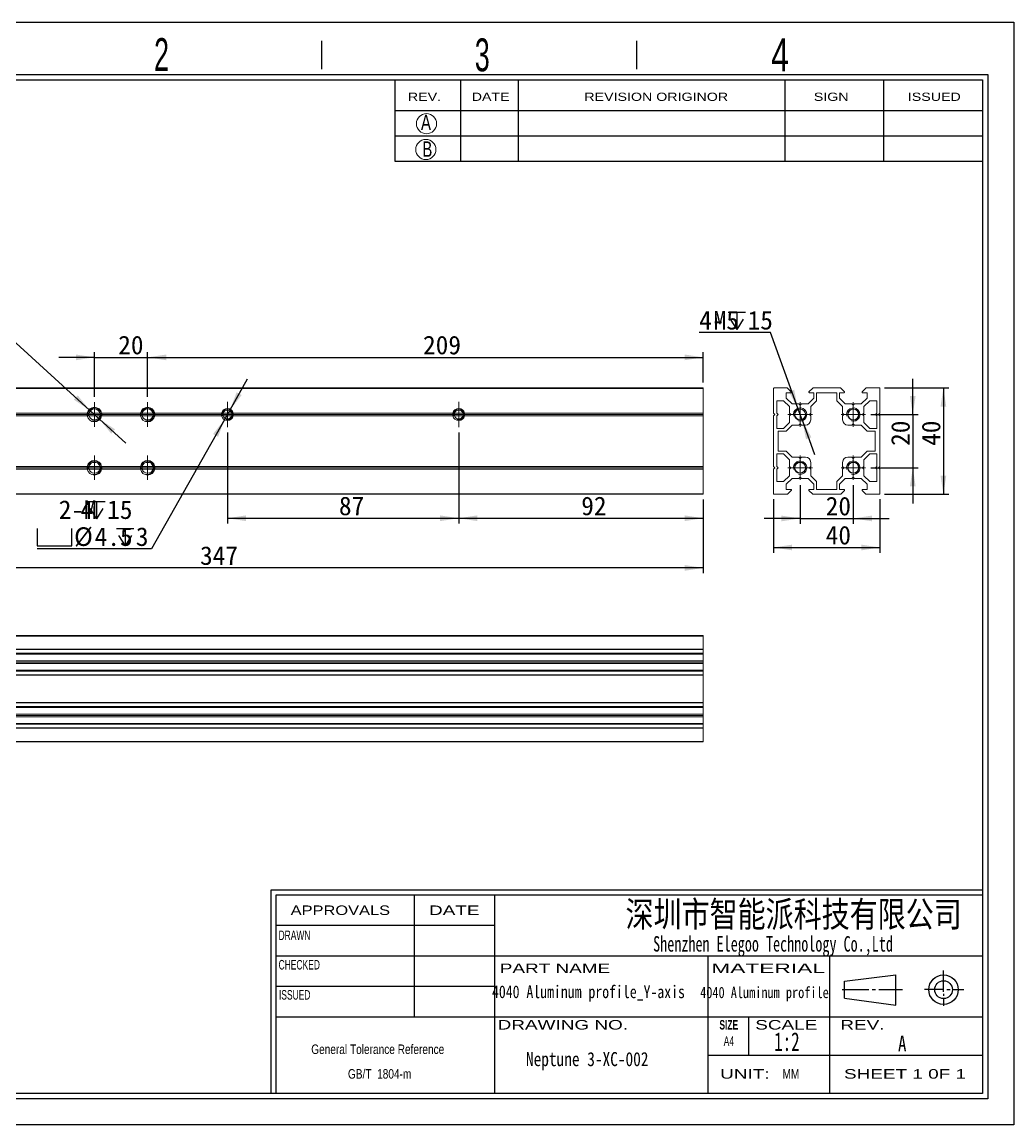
# Model space of a CAD drawing. Header units: millimetres. Extents: x 4 to 590, y 3 to 417.
# Drawn here: x 217.1 to 590.2, y 2.6 to 417.3 of the extents above; entities that cross this region are included whole.
import ezdxf

# ---------------------------------------------------------------- set-up
doc = ezdxf.new("R2010")
doc.units = ezdxf.units.MM
doc.header["$LTSCALE"] = 2
doc.linetypes.add('CENTER', pattern=[10.16, 6.35, -1.27, 1.27, -1.27])
doc.layers.add('DIM', color=5, linetype='Continuous')
doc.layers.add('SLD-0', color=179, linetype='Continuous')
doc.layers.add('中心线', color=1, linetype='CENTER', lineweight=15)
doc.styles.add('SLDTEXTSTYLE0', font='SIMSUN.TTC', dxfattribs={"width": 0.67})
doc.styles.add('SLDTEXTSTYLE1', font='SIMSUN.TTC', dxfattribs={"width": 0.8})
doc.styles.add('SLDTEXTSTYLE10', font='ARIAL.TTF', dxfattribs={"width": 1.2324})
doc.styles.add('SLDTEXTSTYLE11', font='ARIAL.TTF', dxfattribs={"width": 1.7064})
doc.styles.add('SLDTEXTSTYLE12', font='SIMSUN.TTC', dxfattribs={"width": 0.8, "bigfont": 'bigfont'})
doc.styles.add('SLDTEXTSTYLE13', font='SIMKAI.TTF', dxfattribs={"width": 0.67})
doc.styles.add('SLDTEXTSTYLE14', font='SIMSUN.TTC')
doc.styles.add('SLDTEXTSTYLE2', font='SIMSUN.TTC', dxfattribs={"width": 0.8})
doc.styles.add('SLDTEXTSTYLE4', font='ARIAL.TTF', dxfattribs={"width": 0.63516})
doc.styles.add('SLDTEXTSTYLE5', font='GOTHIC.TTF', dxfattribs={"width": 0.7304})
doc.styles.add('SLDTEXTSTYLE6', font='GOTHIC.TTF', dxfattribs={"width": 0.61171})
doc.styles.add('SLDTEXTSTYLE7', font='ARIALBD.TTF', dxfattribs={"width": 0.63516})
doc.styles.add('SLDTEXTSTYLE8', font='ARIAL.TTF', dxfattribs={"width": 1.422})
doc.styles.add('SLDTEXTSTYLE9', font='ARIAL.TTF', dxfattribs={"width": 0.7584})
doc.dimstyles.new('SLDDIMSTYLE0', dxfattribs={"dimtxt": 7, "dimasz": 7, "dimexe": 0, "dimexo": 0.0625, "dimgap": 1.75, "dimtad": 2, "dimrnd": 1e-09, "dimzin": 12, "dimdsep": 46, "dimtxsty": 'SLDTEXTSTYLE0', "dimsah": 1, "dimcen": 0.09, "dimadec": 0, "dimazin": 3, "dimtfac": 1, "dimtmove": 0, "dimatfit": 0, "dimfxl": 0, "dimfrac": 2, "dimtolj": 1, "dimtzin": 12, "dimarcsym": 0})
doc.dimstyles.new('SLDDIMSTYLE1', dxfattribs={"dimtxt": 7, "dimasz": 7, "dimexe": 0, "dimexo": 0.0625, "dimgap": 1.75, "dimtad": 2, "dimrnd": 1e-09, "dimzin": 12, "dimdsep": 46, "dimtxsty": 'SLDTEXTSTYLE0', "dimsah": 1, "dimcen": 0.09, "dimadec": 0, "dimazin": 3, "dimtfac": 1, "dimtofl": 0, "dimtmove": 0, "dimatfit": 3, "dimfxl": 0, "dimfrac": 2, "dimtolj": 1, "dimtzin": 12, "dimarcsym": 0})
doc.dimstyles.new('SLDDIMSTYLE2', dxfattribs={"dimtxt": 7, "dimasz": 7, "dimexe": 0, "dimexo": 0.0625, "dimgap": 1.75, "dimtad": 0, "dimtih": 1, "dimtoh": 1, "dimrnd": 1e-09, "dimzin": 12, "dimdsep": 46, "dimtxsty": 'SLDTEXTSTYLE0', "dimsah": 1, "dimcen": 0, "dimadec": 0, "dimazin": 3, "dimtfac": 1, "dimtmove": 0, "dimatfit": 3, "dimfxl": 0, "dimfrac": 2, "dimtolj": 1, "dimtzin": 12, "dimarcsym": 0})
doc.dimstyles.new('SLDDIMSTYLE3', dxfattribs={"dimtxt": 7, "dimasz": 7, "dimexe": 0, "dimexo": 0.0625, "dimgap": 1.75, "dimtad": 0, "dimtih": 1, "dimtoh": 1, "dimrnd": 1e-09, "dimzin": 12, "dimdsep": 46, "dimtxsty": 'SLDTEXTSTYLE0', "dimsah": 1, "dimcen": 0, "dimadec": 0, "dimazin": 3, "dimtfac": 1, "dimtmove": 0, "dimatfit": 3, "dimfxl": 0, "dimfrac": 2, "dimtolj": 1, "dimtzin": 12, "dimarcsym": 0})

# ---------------------------------------------------------------- blocks, each defined once
blk = doc.blocks.new('SW_NOTE_2')
at = {"layer": 'SLD-0', "color": 0, "char_height": 3.5853, "attachment_point": 2, "style": 'SLDTEXTSTYLE9'}
for s, insert in [('General Tolerance Reference ', (26.04, 4.62)), (' GB/T  1804-m', (26.22, -4.64))]:
    blk.add_mtext(s, dxfattribs=dict(at, insert=insert))
blk = doc.blocks.new('_D')
at = {"layer": 'DIM'}
for p, q in [((244.36, 291.25), (230.9, 291.25)), ((244.36, 276.35), (244.36, 293.25)), ((244.36, 291.25), (264.36, 291.25)), ((264.36, 276.35), (264.36, 293.25)), ((264.36, 291.25), (277.82, 291.25))]:
    blk.add_line(p, q, dxfattribs=at)
for points in [[(244.36, 291.25), (237.36, 292.32), (237.36, 290.17)], [(264.36, 291.25), (271.36, 290.17), (271.36, 292.32)]]:
    blk.add_solid(points, dxfattribs=at)
at = {"layer": 'DIM', "insert": (253.29, 299.39), "char_height": 7, "attachment_point": 1, "style": 'SLDTEXTSTYLE14'}
blk.add_mtext('20', dxfattribs=at)
blk = doc.blocks.new('_D_1')
at = {"layer": 'DIM', "color": 5}
for p, q in [((264.36, 276.35), (264.36, 293.25)), ((264.36, 291.25), (473.36, 291.25)), ((473.36, 281.75), (473.36, 293.25))]:
    blk.add_line(p, q, dxfattribs=at)
for points in [[(264.36, 291.25), (271.36, 290.17), (271.36, 292.32)], [(473.36, 291.25), (466.36, 292.32), (466.36, 290.17)]]:
    blk.add_solid(points, dxfattribs=at)
at = {"layer": 'DIM', "color": 5, "insert": (367.95, 299.39), "char_height": 7, "attachment_point": 1, "style": 'SLDTEXTSTYLE14'}
blk.add_mtext('209', dxfattribs=at)
blk = doc.blocks.new('_D_2')
at = {"layer": 'DIM', "color": 5}
for p, q in [((126.36, 237.75), (126.36, 210.07)), ((473.36, 237.75), (473.36, 210.07)), ((473.36, 212.07), (126.36, 212.07))]:
    blk.add_line(p, q, dxfattribs=at)
for points in [[(126.36, 212.07), (133.36, 210.99), (133.36, 213.14)], [(473.36, 212.07), (466.36, 213.14), (466.36, 210.99)]]:
    blk.add_solid(points, dxfattribs=at)
at = {"layer": 'DIM', "color": 5, "insert": (284.07, 220.21), "char_height": 7, "attachment_point": 1, "style": 'SLDTEXTSTYLE14'}
blk.add_mtext('347', dxfattribs=at)
blk = doc.blocks.new('SW_SYMBOL_HOLE_DEPTH')
at = {"layer": 'DIM', "color": 0}
for p, q in [((0, 1750), (1600, 1750)), ((200, 1110), (800, 150)), ((800, 1750), (800, 150)), ((1400, 1110), (800, 150))]:
    blk.add_line(p, q, dxfattribs=at)
blk = doc.blocks.new('SW_SYMBOL_HOLE_SPOT')
at = {"layer": 'DIM', "color": 0}
for p, q in [((0, 1750), (0, 150)), ((3200, 150), (3200, 1750)), ((0, 150), (3200, 150))]:
    blk.add_line(p, q, dxfattribs=at)
blk = doc.blocks.new('_D_3')
at = {"layer": 'DIM', "color": 5}
for p, q in [((210.6, 300.44), (167.61, 300.44)), ((242.51, 271.43), (210.6, 300.44)), ((246.21, 268.07), (242.51, 271.43)), ((246.21, 268.07), (256.17, 259.01))]:
    blk.add_line(p, q, dxfattribs=at)
for points in [[(242.51, 271.43), (238.05, 276.94), (236.6, 275.34)], [(246.21, 268.07), (250.66, 262.56), (252.11, 264.15)]]:
    blk.add_solid(points, dxfattribs=at)
at = {"layer": 'DIM', "color": 5, "xscale": 0.004072727272727273, "yscale": 0.004072727272727273, "zscale": 0.004072727272727273}
for name, p in [('SW_SYMBOL_HOLE_DEPTH', (187.94, 311.16)), ('SW_SYMBOL_HOLE_SPOT', (167.61, 301.01)), ('SW_SYMBOL_HOLE_DEPTH', (197.37, 301.01))]:
    blk.add_blockref(name, p, dxfattribs=at)
at = {"layer": 'DIM', "color": 5, "char_height": 7, "attachment_point": 1, "style": 'SLDTEXTSTYLE14'}
for s, insert in [('4- ', (174.33, 318.73)), ('M5', (182.49, 318.73)), ('15', (195.27, 318.73)), ('%%c', (181.46, 308.59)), ('5.5', (189.2, 308.59)), ('3', (204.7, 308.59))]:
    blk.add_mtext(s, dxfattribs=dict(at, insert=insert))
blk = doc.blocks.new('_D_4')
at = {"layer": 'DIM', "color": 5}
for p, q in [((381.36, 263), (381.36, 228.75)), ((473.36, 237.75), (473.36, 228.75)), ((381.36, 230.75), (473.36, 230.75))]:
    blk.add_line(p, q, dxfattribs=at)
for points in [[(381.36, 230.75), (388.36, 229.67), (388.36, 231.82)], [(473.36, 230.75), (466.36, 231.82), (466.36, 229.67)]]:
    blk.add_solid(points, dxfattribs=at)
at = {"layer": 'DIM', "color": 5, "insert": (427.46, 238.89), "char_height": 7, "attachment_point": 1, "style": 'SLDTEXTSTYLE14'}
blk.add_mtext('92', dxfattribs=at)
blk = doc.blocks.new('_D_5')
at = {"layer": 'DIM', "color": 5}
for p, q in [((294.36, 263), (294.36, 228.75)), ((381.36, 263), (381.36, 228.75)), ((294.36, 230.75), (381.36, 230.75))]:
    blk.add_line(p, q, dxfattribs=at)
for points in [[(294.36, 230.75), (301.36, 229.67), (301.36, 231.82)], [(381.36, 230.75), (374.36, 231.82), (374.36, 229.67)]]:
    blk.add_solid(points, dxfattribs=at)
at = {"layer": 'DIM', "color": 5, "insert": (336.32, 238.89), "char_height": 7, "attachment_point": 1, "style": 'SLDTEXTSTYLE14'}
blk.add_mtext('87', dxfattribs=at)
blk = doc.blocks.new('_D_6')
at = {"layer": 'DIM'}
for p, q in [((295.34, 271.49), (301.96, 283.21)), ((295.34, 271.49), (293.37, 268.01)), ((293.37, 268.01), (265.83, 219.19)), ((265.83, 219.19), (222.84, 219.19))]:
    blk.add_line(p, q, dxfattribs=at)
for points in [[(295.34, 271.49), (299.72, 277.06), (297.84, 278.12)], [(293.37, 268.01), (289, 262.44), (290.87, 261.38)]]:
    blk.add_solid(points, dxfattribs=at)
at = {"layer": 'DIM', "xscale": 0.004072727272727273, "yscale": 0.004072727272727273, "zscale": 0.004072727272727273}
for name, p in [('SW_SYMBOL_HOLE_DEPTH', (241.81, 229.91)), ('SW_SYMBOL_HOLE_SPOT', (222.84, 219.76)), ('SW_SYMBOL_HOLE_DEPTH', (252.6, 219.76))]:
    blk.add_blockref(name, p, dxfattribs=at)
at = {"layer": 'DIM', "char_height": 7, "attachment_point": 1, "style": 'SLDTEXTSTYLE14'}
for s, insert in [('2-M', (230.92, 237.48)), ('4', (239.08, 237.48)), ('15', (249.14, 237.48)), ('%%c', (236.69, 227.34)), ('4.5', (244.43, 227.34)), ('3', (259.93, 227.34))]:
    blk.add_mtext(s, dxfattribs=dict(at, insert=insert))
blk = doc.blocks.new('SW_CENTERMARKSYMBOL_0')
at = {"layer": '中心线', "color": 0}
for p, q in [((0, 2.5), (0, 4.6)), ((-2.5, 0), (-4.6, 0)), ((0, 0), (-2.5, 0)), ((0, 0), (0, 2.5)), ((0, 0), (0, -2.5)), ((0, 0), (2.5, 0)), ((2.5, 0), (4.6, 0)), ((0, -2.5), (0, -4.6))]:
    blk.add_line(p, q, dxfattribs=at)
blk = doc.blocks.new('SW_CENTERMARKSYMBOL_1')
at = {"layer": '中心线', "color": 0}
for p, q in [((0, 2.5), (0, 4.6)), ((-2.5, 0), (-4.6, 0)), ((0, 0), (-2.5, 0)), ((0, 0), (0, 2.5)), ((0, 0), (0, -2.5)), ((0, 0), (2.5, 0)), ((2.5, 0), (4.6, 0)), ((0, -2.5), (0, -4.6))]:
    blk.add_line(p, q, dxfattribs=at)
blk = doc.blocks.new('SW_CENTERMARKSYMBOL_2')
at = {"layer": '中心线', "color": 0}
for p, q in [((0, 2.5), (0, 4.6)), ((-2.5, 0), (-4.6, 0)), ((0, 0), (-2.5, 0)), ((0, 0), (0, 2.5)), ((0, 0), (0, -2.5)), ((0, 0), (2.5, 0)), ((2.5, 0), (4.6, 0)), ((0, -2.5), (0, -4.6))]:
    blk.add_line(p, q, dxfattribs=at)
blk = doc.blocks.new('SW_CENTERMARKSYMBOL_3')
at = {"layer": '中心线', "color": 0}
for p, q in [((0, 2.5), (0, 4.6)), ((-2.5, 0), (-4.6, 0)), ((0, 0), (-2.5, 0)), ((0, 0), (0, 2.5)), ((0, 0), (0, -2.5)), ((0, 0), (2.5, 0)), ((2.5, 0), (4.6, 0)), ((0, -2.5), (0, -4.6))]:
    blk.add_line(p, q, dxfattribs=at)
blk = doc.blocks.new('SW_CENTERMARKSYMBOL_4')
at = {"layer": '中心线', "color": 0}
for p, q in [((0, 2.5), (0, 4.75)), ((-2.5, 0), (-4.75, 0)), ((0, 0), (-2.5, 0)), ((0, 0), (0, 2.5)), ((0, 0), (0, -2.5)), ((0, 0), (2.5, 0)), ((2.5, 0), (4.75, 0)), ((0, -2.5), (0, -4.75))]:
    blk.add_line(p, q, dxfattribs=at)
blk = doc.blocks.new('SW_CENTERMARKSYMBOL_5')
at = {"layer": '中心线', "color": 0}
for p, q in [((0, 2.5), (0, 4.75)), ((-2.5, 0), (-4.75, 0)), ((0, 0), (-2.5, 0)), ((0, 0), (0, 2.5)), ((0, 0), (0, -2.5)), ((0, 0), (2.5, 0)), ((2.5, 0), (4.75, 0)), ((0, -2.5), (0, -4.75))]:
    blk.add_line(p, q, dxfattribs=at)
blk = doc.blocks.new('_D_7')
at = {"layer": 'DIM'}
for p, q in [((499.78, 237.95), (499.78, 217.75)), ((539.78, 237.95), (539.78, 217.75)), ((499.78, 219.75), (539.78, 219.75))]:
    blk.add_line(p, q, dxfattribs=at)
for points in [[(499.78, 219.75), (506.78, 218.67), (506.78, 220.82)], [(539.78, 219.75), (532.78, 220.82), (532.78, 218.67)]]:
    blk.add_solid(points, dxfattribs=at)
at = {"layer": 'DIM', "insert": (519.41, 227.89), "char_height": 7, "attachment_point": 1, "style": 'SLDTEXTSTYLE14'}
blk.add_mtext('40', dxfattribs=at)
blk = doc.blocks.new('_D_8')
at = {"layer": 'DIM'}
for p, q in [((541.58, 279.75), (565.67, 279.75)), ((563.67, 279.75), (563.67, 239.75)), ((541.58, 239.75), (565.67, 239.75))]:
    blk.add_line(p, q, dxfattribs=at)
for points in [[(563.67, 279.75), (562.6, 272.75), (564.75, 272.75)], [(563.67, 239.75), (564.75, 246.75), (562.6, 246.75)]]:
    blk.add_solid(points, dxfattribs=at)
at = {"layer": 'DIM', "insert": (555.53, 257.96), "char_height": 7, "attachment_point": 1, "rotation": 90, "style": 'SLDTEXTSTYLE14'}
blk.add_mtext('40', dxfattribs=at)
blk = doc.blocks.new('_D_9')
at = {"layer": 'DIM'}
for p, q in [((509.78, 243.15), (509.78, 228.67)), ((529.78, 243.15), (529.78, 228.67)), ((509.78, 230.67), (496.32, 230.67)), ((509.78, 230.67), (529.78, 230.67)), ((529.78, 230.67), (543.24, 230.67))]:
    blk.add_line(p, q, dxfattribs=at)
for points in [[(509.78, 230.67), (502.78, 231.75), (502.78, 229.6)], [(529.78, 230.67), (536.78, 229.6), (536.78, 231.75)]]:
    blk.add_solid(points, dxfattribs=at)
at = {"layer": 'DIM', "insert": (519.41, 238.82), "char_height": 7, "attachment_point": 1, "style": 'SLDTEXTSTYLE14'}
blk.add_mtext('20', dxfattribs=at)
blk = doc.blocks.new('_D_10')
at = {"layer": 'DIM', "color": 5}
for p, q in [((552.16, 269.75), (552.16, 283.21)), ((536.38, 269.75), (554.16, 269.75)), ((552.16, 269.75), (552.16, 249.75)), ((536.38, 249.75), (554.16, 249.75)), ((552.16, 249.75), (552.16, 236.29))]:
    blk.add_line(p, q, dxfattribs=at)
for points in [[(552.16, 269.75), (553.23, 276.75), (551.08, 276.75)], [(552.16, 249.75), (551.08, 242.75), (553.23, 242.75)]]:
    blk.add_solid(points, dxfattribs=at)
at = {"layer": 'DIM', "color": 5, "insert": (544.01, 257.96), "char_height": 7, "attachment_point": 1, "rotation": 90, "style": 'SLDTEXTSTYLE14'}
blk.add_mtext('20', dxfattribs=at)
blk = doc.blocks.new('_D_11')
at = {"layer": 'DIM', "color": 5}
for p, q in [((498.65, 300.58), (471.8, 300.58)), ((508.93, 272.1), (498.65, 300.58)), ((510.63, 267.4), (508.93, 272.1)), ((510.63, 267.4), (515.2, 254.74))]:
    blk.add_line(p, q, dxfattribs=at)
for points in [[(508.93, 272.1), (507.57, 279.05), (505.54, 278.32)], [(510.63, 267.4), (512, 260.45), (514.02, 261.18)]]:
    blk.add_solid(points, dxfattribs=at)
at = {"layer": 'DIM', "color": 5, "xscale": 0.004072727272727273, "yscale": 0.004072727272727273, "zscale": 0.004072727272727273}
blk.add_blockref('SW_SYMBOL_HOLE_DEPTH', (482.69, 301.15), dxfattribs=at)
at = {"layer": 'DIM', "color": 5, "char_height": 7, "attachment_point": 1, "style": 'SLDTEXTSTYLE14'}
for s, insert in [('4-', (471.8, 308.72)), ('M5', (477.25, 308.72)), ('15', (490.03, 308.72))]:
    blk.add_mtext(s, dxfattribs=dict(at, insert=insert))
blk = doc.blocks.new('SW_CENTERMARKSYMBOL_6')
at = {"layer": '中心线', "color": 0}
for p, q in [((0, 2.5), (0, 4.6)), ((-2.5, 0), (-4.6, 0)), ((0, 0), (-2.5, 0)), ((0, 0), (0, 2.5)), ((0, 0), (0, -2.5)), ((0, 0), (2.5, 0)), ((2.5, 0), (4.6, 0)), ((0, -2.5), (0, -4.6))]:
    blk.add_line(p, q, dxfattribs=at)
blk = doc.blocks.new('SW_CENTERMARKSYMBOL_7')
at = {"layer": '中心线', "color": 0}
for p, q in [((0, 2.5), (0, 4.6)), ((-2.5, 0), (-4.6, 0)), ((0, 0), (-2.5, 0)), ((0, 0), (0, 2.5)), ((0, 0), (0, -2.5)), ((0, 0), (2.5, 0)), ((2.5, 0), (4.6, 0)), ((0, -2.5), (0, -4.6))]:
    blk.add_line(p, q, dxfattribs=at)
blk = doc.blocks.new('SW_CENTERMARKSYMBOL_8')
at = {"layer": '中心线', "color": 0}
for p, q in [((0, 2.5), (0, 4.6)), ((-2.5, 0), (-4.6, 0)), ((0, 0), (-2.5, 0)), ((0, 0), (0, 2.5)), ((0, 0), (0, -2.5)), ((0, 0), (2.5, 0)), ((2.5, 0), (4.6, 0)), ((0, -2.5), (0, -4.6))]:
    blk.add_line(p, q, dxfattribs=at)
blk = doc.blocks.new('SW_CENTERMARKSYMBOL_9')
at = {"layer": '中心线', "color": 0}
for p, q in [((0, 2.5), (0, 4.6)), ((-2.5, 0), (-4.6, 0)), ((0, 0), (-2.5, 0)), ((0, 0), (0, 2.5)), ((0, 0), (0, -2.5)), ((0, 0), (2.5, 0)), ((2.5, 0), (4.6, 0)), ((0, -2.5), (0, -4.6))]:
    blk.add_line(p, q, dxfattribs=at)

msp = doc.modelspace()

# ---------------------------------------------------------------- linework, layer by layer
at = {"color": 7, "linetype": 'Continuous', "lineweight": 15}
for p, q in [((473.357, 279.748), (126.357, 279.748)), ((473.357, 279.548), (126.357, 279.548)), ((473.357, 279.748), (473.357, 279.548)), ((473.357, 279.548), (473.357, 270.248)), ((499.782, 270.248), (499.782, 279.548)), ((499.982, 279.748), (504.899, 279.748)), ((506.299, 277.948), (504.572, 277.948)), ((504.572, 277.948), (504.572, 275.948)), ((505.04, 279.689), (506.44, 278.289)), ((513.123, 278.289), (514.523, 279.689)), ((514.992, 277.948), (513.265, 277.948)), ((514.665, 279.748), (524.899, 279.748)), ((514.992, 275.948), (514.992, 277.948)), ((515.982, 277.948), (523.582, 277.948)), ((515.982, 274.958), (515.982, 277.948)), ((523.582, 277.948), (523.582, 274.958)), ((526.299, 277.948), (524.572, 277.948)), ((524.572, 277.948), (524.572, 275.948)), ((525.04, 279.689), (526.44, 278.289)), ((533.123, 278.289), (534.523, 279.689)), ((534.992, 277.948), (533.265, 277.948)), ((534.665, 279.748), (539.582, 279.748)), ((534.992, 275.948), (534.992, 277.948)), ((539.782, 279.548), (539.782, 270.248)), ((503.582, 274.958), (500.982, 274.958)), ((500.982, 270.248), (500.982, 274.958)), ((505.782, 272.758), (503.582, 274.958)), ((504.572, 275.948), (506.772, 273.748)), ((506.772, 273.748), (509.282, 273.748)), ((509.282, 273.748), (509.782, 273.248)), ((509.782, 273.248), (510.282, 273.748)), ((510.282, 273.748), (512.792, 273.748)), ((512.792, 273.748), (514.992, 275.948)), ((513.782, 272.758), (515.982, 274.958)), ((523.582, 274.958), (525.782, 272.758)), ((524.572, 275.948), (526.772, 273.748)), ((526.772, 273.748), (529.282, 273.748)), ((529.282, 273.748), (529.782, 273.248)), ((529.782, 273.248), (530.282, 273.748)), ((530.282, 273.748), (532.792, 273.748)), ((532.792, 273.748), (534.992, 275.948)), ((535.982, 274.958), (533.782, 272.758)), ((538.582, 274.958), (535.982, 274.958)), ((538.582, 274.958), (538.582, 270.248)), ((126.357, 270.248), (241.653, 270.248)), ((126.357, 269.748), (241.607, 269.748)), ((242.257, 269.748), (241.607, 269.748)), ((242.318, 270.248), (241.653, 270.248)), ((246.457, 269.748), (242.257, 269.748)), ((246.397, 270.248), (242.318, 270.248)), ((247.062, 270.248), (246.397, 270.248)), ((247.107, 269.748), (246.457, 269.748)), ((247.062, 270.248), (261.653, 270.248)), ((247.107, 269.748), (261.607, 269.748)), ((262.257, 269.748), (261.607, 269.748)), ((262.318, 270.248), (261.653, 270.248)), ((266.457, 269.748), (262.257, 269.748)), ((266.397, 270.248), (262.318, 270.248)), ((267.062, 270.248), (266.397, 270.248)), ((267.107, 269.748), (266.457, 269.748)), ((267.062, 270.248), (292.164, 270.248)), ((267.107, 269.748), (292.107, 269.748)), ((292.707, 269.748), (292.107, 269.748)), ((292.785, 270.248), (292.164, 270.248)), ((296.007, 269.748), (292.719, 269.748)), ((295.924, 270.248), (292.799, 270.248)), ((296.551, 270.248), (295.93, 270.248)), ((296.607, 269.748), (296.007, 269.748)), ((296.551, 270.248), (379.164, 270.248)), ((296.607, 269.748), (379.107, 269.748)), ((379.707, 269.748), (379.107, 269.748)), ((379.785, 270.248), (379.164, 270.248)), ((383.007, 269.748), (379.719, 269.748)), ((382.924, 270.248), (379.799, 270.248)), ((383.551, 270.248), (382.93, 270.248)), ((383.607, 269.748), (383.007, 269.748)), ((383.551, 270.248), (473.357, 270.248)), ((383.607, 269.748), (473.357, 269.748)), ((473.357, 270.248), (473.357, 269.748)), ((473.357, 269.748), (473.357, 269.248)), ((499.782, 270.248), (500.282, 269.748)), ((500.282, 269.748), (499.782, 269.248)), ((501.482, 269.748), (500.982, 270.248)), ((500.982, 269.248), (501.482, 269.748)), ((505.782, 270.248), (505.782, 272.758)), ((506.282, 269.748), (505.782, 270.248)), ((505.782, 269.248), (506.282, 269.748)), ((513.282, 269.748), (513.782, 270.248)), ((513.782, 269.248), (513.282, 269.748)), ((513.782, 270.248), (513.782, 272.758)), ((525.782, 272.758), (525.782, 270.248)), ((525.782, 270.248), (526.282, 269.748)), ((526.282, 269.748), (525.782, 269.248)), ((533.782, 270.248), (533.282, 269.748)), ((533.282, 269.748), (533.782, 269.248)), ((533.782, 272.758), (533.782, 270.248)), ((538.582, 270.248), (538.082, 269.748)), ((538.082, 269.748), (538.582, 269.248)), ((539.282, 269.748), (539.782, 270.248)), ((539.782, 269.248), (539.282, 269.748)), ((126.357, 269.248), (241.653, 269.248)), ((242.318, 269.248), (241.653, 269.248)), ((246.397, 269.248), (242.318, 269.248)), ((247.062, 269.248), (246.397, 269.248)), ((247.062, 269.248), (261.653, 269.248)), ((262.318, 269.248), (261.653, 269.248)), ((266.397, 269.248), (262.318, 269.248)), ((267.062, 269.248), (266.397, 269.248)), ((267.062, 269.248), (292.164, 269.248)), ((292.785, 269.248), (292.164, 269.248)), ((295.913, 269.248), (292.788, 269.248)), ((296.551, 269.248), (295.93, 269.248)), ((296.551, 269.248), (379.164, 269.248)), ((379.785, 269.248), (379.164, 269.248)), ((382.913, 269.248), (379.788, 269.248)), ((383.551, 269.248), (382.93, 269.248)), ((383.551, 269.248), (473.357, 269.248)), ((473.357, 269.248), (473.357, 250.248)), ((499.782, 250.248), (499.782, 269.248)), ((500.982, 264.538), (500.982, 269.248)), ((503.582, 264.538), (505.782, 266.738)), ((504.572, 263.548), (506.772, 265.748)), ((505.782, 266.738), (505.782, 269.248)), ((506.772, 265.748), (509.282, 265.748)), ((509.282, 265.748), (509.782, 266.248)), ((509.782, 266.248), (510.282, 265.748)), ((510.282, 265.748), (511.782, 265.748)), ((513.782, 267.748), (513.782, 269.248)), ((525.782, 269.248), (525.782, 267.748)), ((527.782, 265.748), (529.282, 265.748)), ((529.282, 265.748), (529.782, 266.248)), ((529.782, 266.248), (530.282, 265.748)), ((530.282, 265.748), (532.792, 265.748)), ((532.792, 265.748), (534.992, 263.548)), ((533.782, 269.248), (533.782, 266.738)), ((533.782, 266.738), (535.982, 264.538)), ((538.582, 269.248), (538.582, 264.538)), ((539.782, 269.248), (539.782, 250.248)), ((500.982, 264.538), (503.582, 264.538)), ((501.582, 263.548), (504.572, 263.548)), ((501.582, 255.948), (501.582, 263.548)), ((534.992, 263.548), (537.982, 263.548)), ((535.982, 264.538), (538.582, 264.538)), ((537.982, 263.548), (537.982, 255.948)), ((503.582, 254.958), (500.982, 254.958)), ((500.982, 250.248), (500.982, 254.958)), ((504.572, 255.948), (501.582, 255.948)), ((505.782, 252.758), (503.582, 254.958)), ((506.772, 253.748), (504.572, 255.948)), ((509.282, 253.748), (506.772, 253.748)), ((509.782, 253.248), (509.282, 253.748)), ((510.282, 253.748), (509.782, 253.248)), ((511.782, 253.748), (510.282, 253.748)), ((529.282, 253.748), (527.782, 253.748)), ((529.782, 253.248), (529.282, 253.748)), ((530.282, 253.748), (529.782, 253.248)), ((532.792, 253.748), (530.282, 253.748)), ((534.992, 255.948), (532.792, 253.748)), ((535.982, 254.958), (533.782, 252.758)), ((537.982, 255.948), (534.992, 255.948)), ((538.582, 254.958), (535.982, 254.958)), ((538.582, 254.958), (538.582, 250.248)), ((126.357, 250.248), (241.653, 250.248)), ((126.357, 249.748), (241.607, 249.748)), ((126.357, 249.248), (241.653, 249.248)), ((242.257, 249.748), (241.607, 249.748)), ((242.318, 250.248), (241.653, 250.248)), ((242.318, 249.248), (241.653, 249.248)), ((246.457, 249.748), (242.257, 249.748)), ((246.397, 250.248), (242.318, 250.248)), ((246.397, 249.248), (242.318, 249.248)), ((247.062, 250.248), (246.397, 250.248)), ((247.062, 249.248), (246.397, 249.248)), ((247.107, 249.748), (246.457, 249.748)), ((247.062, 250.248), (261.653, 250.248)), ((247.062, 249.248), (261.653, 249.248)), ((247.107, 249.748), (261.607, 249.748)), ((262.257, 249.748), (261.607, 249.748)), ((262.318, 250.248), (261.653, 250.248)), ((262.318, 249.248), (261.653, 249.248)), ((266.457, 249.748), (262.257, 249.748)), ((266.397, 250.248), (262.318, 250.248)), ((266.397, 249.248), (262.318, 249.248)), ((267.062, 250.248), (266.397, 250.248)), ((267.062, 249.248), (266.397, 249.248)), ((267.107, 249.748), (266.457, 249.748)), ((267.062, 250.248), (473.357, 250.248)), ((267.062, 249.248), (473.357, 249.248)), ((267.107, 249.748), (473.357, 249.748)), ((473.357, 250.248), (473.357, 249.748)), ((473.357, 249.748), (473.357, 249.248)), ((473.357, 249.248), (473.357, 239.948)), ((499.782, 250.248), (500.282, 249.748)), ((500.282, 249.748), (499.782, 249.248)), ((499.782, 239.948), (499.782, 249.248)), ((501.482, 249.748), (500.982, 250.248)), ((500.982, 249.248), (501.482, 249.748)), ((500.982, 244.538), (500.982, 249.248)), ((505.782, 250.248), (505.782, 252.758)), ((506.282, 249.748), (505.782, 250.248)), ((505.782, 249.248), (506.282, 249.748)), ((505.782, 246.738), (505.782, 249.248)), ((513.282, 249.748), (513.782, 250.248)), ((513.782, 249.248), (513.282, 249.748)), ((513.782, 250.248), (513.782, 251.748)), ((513.782, 246.738), (513.782, 249.248)), ((525.782, 251.748), (525.782, 250.248)), ((525.782, 250.248), (526.282, 249.748)), ((526.282, 249.748), (525.782, 249.248)), ((525.782, 249.248), (525.782, 246.738)), ((533.782, 250.248), (533.282, 249.748)), ((533.282, 249.748), (533.782, 249.248)), ((533.782, 252.758), (533.782, 250.248)), ((533.782, 249.248), (533.782, 246.738)), ((538.582, 250.248), (538.082, 249.748)), ((538.082, 249.748), (538.582, 249.248)), ((538.582, 249.248), (538.582, 244.538)), ((539.282, 249.748), (539.782, 250.248)), ((539.782, 249.248), (539.282, 249.748)), ((539.782, 249.248), (539.782, 239.948)), ((503.582, 244.538), (505.782, 246.738)), ((506.772, 245.748), (504.572, 243.548)), ((509.282, 245.748), (506.772, 245.748)), ((509.782, 246.248), (509.282, 245.748)), ((510.282, 245.748), (509.782, 246.248)), ((512.792, 245.748), (510.282, 245.748)), ((514.992, 243.548), (512.792, 245.748)), ((515.982, 244.538), (513.782, 246.738)), ((525.782, 246.738), (523.582, 244.538)), ((526.772, 245.748), (524.572, 243.548)), ((529.282, 245.748), (526.772, 245.748)), ((529.782, 246.248), (529.282, 245.748)), ((530.282, 245.748), (529.782, 246.248)), ((532.792, 245.748), (530.282, 245.748)), ((534.992, 243.548), (532.792, 245.748)), ((533.782, 246.738), (535.982, 244.538)), ((500.982, 244.538), (503.582, 244.538)), ((504.572, 243.548), (504.572, 241.548)), ((504.572, 241.548), (506.299, 241.548)), ((506.44, 241.207), (505.04, 239.807)), ((514.523, 239.807), (513.123, 241.207)), ((513.265, 241.548), (514.992, 241.548)), ((514.992, 241.548), (514.992, 243.548)), ((515.982, 241.548), (515.982, 244.538)), ((523.582, 241.548), (515.982, 241.548)), ((523.582, 244.538), (523.582, 241.548)), ((524.572, 243.548), (524.572, 241.548)), ((524.572, 241.548), (526.299, 241.548)), ((526.44, 241.207), (525.04, 239.807)), ((534.523, 239.807), (533.123, 241.207)), ((533.265, 241.548), (534.992, 241.548)), ((534.992, 241.548), (534.992, 243.548)), ((535.982, 244.538), (538.582, 244.538)), ((473.357, 239.948), (126.357, 239.948)), ((473.357, 239.748), (126.357, 239.748)), ((473.357, 239.948), (473.357, 239.748)), ((504.899, 239.748), (499.982, 239.748)), ((524.899, 239.748), (514.665, 239.748)), ((539.582, 239.748), (534.665, 239.748)), ((473.357, 186.627), (126.357, 186.627)), ((473.357, 186.427), (126.357, 186.427)), ((473.357, 186.627), (473.357, 186.427)), ((473.357, 186.427), (473.357, 181.51)), ((473.357, 181.51), (126.357, 181.51)), ((473.357, 181.369), (126.357, 181.369)), ((473.357, 179.969), (126.357, 179.969)), ((126.357, 179.91), (473.357, 179.91)), ((473.357, 179.637), (126.357, 179.637)), ((473.357, 181.51), (473.357, 181.369)), ((473.357, 181.369), (473.357, 179.969)), ((473.357, 179.969), (473.357, 179.91)), ((473.357, 179.91), (473.357, 179.637)), ((473.357, 179.637), (473.357, 177.127)), ((473.357, 177.127), (126.357, 177.127)), ((473.357, 176.627), (126.357, 176.627)), ((473.357, 176.127), (126.357, 176.127)), ((473.357, 177.127), (473.357, 176.627)), ((473.357, 176.627), (473.357, 176.127)), ((473.357, 176.127), (473.357, 173.617)), ((473.357, 173.617), (126.357, 173.617)), ((473.357, 173.344), (126.357, 173.344)), ((473.357, 173.286), (126.357, 173.286)), ((473.357, 171.886), (126.357, 171.886)), ((473.357, 171.744), (126.357, 171.744)), ((473.357, 173.617), (473.357, 173.344)), ((473.357, 173.344), (473.357, 173.286)), ((473.357, 173.286), (473.357, 171.886)), ((473.357, 171.886), (473.357, 171.744)), ((473.357, 171.744), (473.357, 161.51)), ((473.357, 161.51), (126.357, 161.51)), ((473.357, 161.369), (126.357, 161.369)), ((473.357, 159.969), (126.357, 159.969)), ((126.357, 159.91), (473.357, 159.91)), ((473.357, 159.637), (126.357, 159.637)), ((473.357, 161.51), (473.357, 161.369)), ((473.357, 161.369), (473.357, 159.969)), ((473.357, 159.969), (473.357, 159.91)), ((473.357, 159.91), (473.357, 159.637)), ((473.357, 159.637), (473.357, 157.127)), ((473.357, 157.127), (126.357, 157.127)), ((473.357, 156.627), (126.357, 156.627)), ((473.357, 156.127), (126.357, 156.127)), ((473.357, 153.617), (126.357, 153.617)), ((473.357, 157.127), (473.357, 156.627)), ((473.357, 156.627), (473.357, 156.127)), ((473.357, 156.127), (473.357, 153.617)), ((473.357, 153.617), (473.357, 153.344)), ((473.357, 153.344), (126.357, 153.344)), ((473.357, 153.286), (126.357, 153.286)), ((473.357, 151.886), (126.357, 151.886)), ((473.357, 151.744), (126.357, 151.744)), ((473.357, 153.344), (473.357, 153.286)), ((473.357, 153.286), (473.357, 151.886)), ((473.357, 151.886), (473.357, 151.744)), ((473.357, 151.744), (473.357, 146.827)), ((473.357, 146.827), (126.357, 146.827)), ((473.357, 146.627), (126.357, 146.627)), ((473.357, 146.827), (473.357, 146.627))]:
    msp.add_line(p, q, dxfattribs=at)
at = {"color": 8, "linetype": 'Continuous', "lineweight": 15}
for p, q in [((244.998, 267.748), (243.717, 267.748)), ((264.998, 267.748), (263.717, 267.748)), ((244.998, 251.748), (243.717, 251.748)), ((264.998, 251.748), (263.717, 251.748))]:
    msp.add_line(p, q, dxfattribs=at)
at = {"color": 7, "linetype": 'Continuous', "lineweight": 15}
for centre, radius in [((509.782, 269.748), 2.1), ((509.782, 269.748), 2), ((529.782, 269.748), 2.1), ((529.782, 269.748), 2), ((509.782, 249.748), 2.1), ((509.782, 249.748), 2), ((529.782, 249.748), 2.1), ((529.782, 249.748), 2)]:
    msp.add_circle(centre, radius, dxfattribs=at)
for centre, radius, start, end in [((499.982, 279.548), 0.2, 90, 180), ((504.899, 279.548), 0.2, 45, 90), ((506.299, 278.148), 0.2, 270, 45), ((513.265, 278.148), 0.2, 135, 270), ((514.665, 279.548), 0.2, 90, 135), ((524.899, 279.548), 0.2, 45, 90), ((526.299, 278.148), 0.2, 270, 45), ((533.265, 278.148), 0.2, 135, 270), ((534.665, 279.548), 0.2, 90, 135), ((539.582, 279.548), 0.2, 0, 90), ((244.357, 269.748), 2.75, 169.52432, 180), ((244.357, 269.748), 2.75, 180, 190.47568), ((244.357, 269.748), 2.75, 10.47568, 169.52432), ((244.357, 269.748), 2.1, 166.22585, 180), ((244.357, 269.748), 2.1, 180, 193.77415), ((244.357, 269.748), 2.1, 13.77415, 166.22585), ((244.357, 269.748), 2.1, 0, 13.77415), ((244.357, 269.748), 2.1, 346.22585, 0), ((244.357, 269.748), 2.75, 0, 10.47568), ((244.357, 269.748), 2.75, 349.52432, 0), ((264.357, 269.748), 2.75, 169.52432, 180), ((264.357, 269.748), 2.75, 180, 190.47568), ((264.357, 269.748), 2.75, 10.47568, 169.52432), ((264.357, 269.748), 2.1, 166.22585, 180), ((264.357, 269.748), 2.1, 180, 193.77415), ((264.357, 269.748), 2.1, 13.77415, 166.22585), ((264.357, 269.748), 2.1, 0, 13.77415), ((264.357, 269.748), 2.1, 346.22585, 0), ((264.357, 269.748), 2.75, 0, 10.47568), ((264.357, 269.748), 2.75, 349.52432, 0), ((294.357, 269.748), 2.25, 167.16041, 180), ((294.357, 269.748), 2.25, 180, 192.83959), ((294.357, 269.748), 2.25, 12.83959, 167.16041), ((294.357, 269.748), 1.65, 162.3603, 180), ((294.357, 269.748), 1.65, 180, 197.6397), ((294.357, 269.748), 1.65, 17.6397, 162.3603), ((294.357, 269.748), 1.65, 0, 17.6397), ((294.357, 269.748), 1.65, 342.3603, 0), ((294.357, 269.748), 2.25, 0, 12.83959), ((294.357, 269.748), 2.25, 347.16041, 0), ((381.357, 269.748), 2.25, 167.16041, 180), ((381.357, 269.748), 2.25, 180, 192.83959), ((381.357, 269.748), 2.25, 12.83959, 167.16041), ((381.357, 269.748), 1.65, 162.3603, 180), ((381.357, 269.748), 1.65, 180, 197.6397), ((381.357, 269.748), 1.65, 17.6397, 162.3603), ((381.357, 269.748), 1.65, 0, 17.6397), ((381.357, 269.748), 1.65, 342.3603, 0), ((381.357, 269.748), 2.25, 0, 12.83959), ((381.357, 269.748), 2.25, 347.16041, 0), ((244.357, 269.748), 2.75, 190.47568, 349.52432), ((244.357, 269.748), 2.1, 193.77415, 346.22585), ((264.357, 269.748), 2.75, 190.47568, 349.52432), ((264.357, 269.748), 2.1, 193.77415, 346.22585), ((294.357, 269.748), 2.25, 192.83959, 347.16041), ((294.357, 269.748), 1.65, 197.6397, 342.3603), ((381.357, 269.748), 2.25, 192.83959, 347.16041), ((381.357, 269.748), 1.65, 197.6397, 342.3603), ((511.782, 267.748), 2, 270, 0), ((527.782, 267.748), 2, 180, 270), ((511.782, 251.748), 2, 360, 90), ((527.782, 251.748), 2, 90, 180), ((244.357, 249.748), 2.75, 169.52432, 180), ((244.357, 249.748), 2.75, 180, 190.47568), ((244.357, 249.748), 2.75, 10.47568, 169.52432), ((244.357, 249.748), 2.75, 190.47568, 349.52432), ((244.357, 249.748), 2.1, 166.22585, 180), ((244.357, 249.748), 2.1, 180, 193.77415), ((244.357, 249.748), 2.1, 13.77415, 166.22585), ((244.357, 249.748), 2.1, 193.77415, 346.22585), ((244.357, 249.748), 2.1, 0, 13.77415), ((244.357, 249.748), 2.1, 346.22585, 0), ((244.357, 249.748), 2.75, 0, 10.47568), ((244.357, 249.748), 2.75, 349.52432, 0), ((264.357, 249.748), 2.75, 169.52432, 180), ((264.357, 249.748), 2.75, 180, 190.47568), ((264.357, 249.748), 2.75, 10.47568, 169.52432), ((264.357, 249.748), 2.75, 190.47568, 349.52432), ((264.357, 249.748), 2.1, 166.22585, 180), ((264.357, 249.748), 2.1, 180, 193.77415), ((264.357, 249.748), 2.1, 13.77415, 166.22585), ((264.357, 249.748), 2.1, 193.77415, 346.22585), ((264.357, 249.748), 2.1, 0, 13.77415), ((264.357, 249.748), 2.1, 346.22585, 0), ((264.357, 249.748), 2.75, 0, 10.47568), ((264.357, 249.748), 2.75, 349.52432, 0), ((506.299, 241.348), 0.2, 315, 90), ((513.265, 241.348), 0.2, 90, 225), ((526.299, 241.348), 0.2, 315, 90), ((533.265, 241.348), 0.2, 90, 225), ((499.982, 239.948), 0.2, 180, 270), ((504.899, 239.948), 0.2, 270, 315), ((514.665, 239.948), 0.2, 225, 270), ((524.899, 239.948), 0.2, 270, 315), ((534.665, 239.948), 0.2, 225, 270), ((539.582, 239.948), 0.2, 270, 0)]:
    msp.add_arc(centre, radius, start, end, dxfattribs=at)
at = {"color": 7, "linetype": 'Continuous', "lineweight": 0}
for centre, radius in [((244.357, 269.748), 2.5), ((264.357, 269.748), 2.5), ((294.357, 269.748), 2), ((381.357, 269.748), 2), ((509.782, 269.748), 2.5), ((509.782, 269.748), 2.5), ((529.782, 269.748), 2.5), ((529.782, 269.748), 2.5), ((244.357, 249.748), 2.5), ((264.357, 249.748), 2.5), ((509.782, 249.748), 2.5), ((509.782, 249.748), 2.5), ((529.782, 249.748), 2.5), ((529.782, 249.748), 2.5)]:
    msp.add_arc(centre, radius, 255, 195, dxfattribs=at)
at = {"layer": 'SLD-0'}
for p, q in [((3.624, 417.347), (590.213, 417.347)), ((590.213, 417.347), (590.213, 2.588)), ((25.35, 395.622), (578.363, 395.622)), ((504.035, 395.622), (504.035, 365.027)), ((541.199, 395.622), (541.199, 365.027)), ((578.363, 395.622), (578.363, 14.438)), ((578.363, 14.438), (25.35, 14.438)), ((590.213, 2.588), (3.624, 2.588))]:
    msp.add_line(p, q, dxfattribs=at)
at = {"layer": 'SLD-0', "color": 6, "linetype": 'Continuous'}
for p, q in [((329.905, 399.572), (329.905, 410.339)), ((448.408, 399.572), (448.408, 410.339)), ((23.375, 397.597), (580.338, 397.597)), ((580.338, 397.597), (580.338, 12.463)), ((580.338, 12.463), (23.375, 12.463))]:
    msp.add_line(p, q, dxfattribs=at)
at = {"layer": 'SLD-0', "color": 179, "linetype": 'Continuous'}
for p, q in [((357.318, 395.622), (357.318, 365.027)), ((382.1, 395.622), (382.1, 365.027)), ((403.773, 395.622), (403.773, 365.027)), ((357.318, 384.149), (578.363, 384.149)), ((357.318, 374.588), (578.363, 374.588)), ((357.318, 365.027), (578.363, 365.027)), ((578.363, 90.924), (310.66, 90.924)), ((310.66, 90.924), (310.66, 14.438)), ((578.363, 89.012), (312.572, 89.012)), ((312.572, 89.012), (312.572, 14.438)), ((364.562, 89.012), (364.562, 43.12)), ((394.795, 89.012), (394.795, 14.438)), ((394.795, 77.539), (312.572, 77.539)), ((578.363, 66.066), (312.572, 66.066)), ((475.106, 66.066), (475.106, 14.438)), ((520.998, 14.438), (520.998, 66.066)), ((526.51, 56.708), (545.776, 59.076)), ((545.776, 47.692), (545.776, 59.076)), ((563.739, 52.699), (563.739, 60.633)), ((394.795, 54.593), (312.572, 54.593)), ((526.51, 50.213), (526.51, 56.708)), ((525.571, 53.466), (535.66, 53.466)), ((526.51, 50.213), (545.776, 47.692)), ((536.921, 53.466), (538.182, 53.466)), ((539.444, 53.466), (548.271, 53.466)), ((563.739, 53.466), (556.537, 53.466)), ((563.739, 51.933), (563.739, 51.166)), ((563.739, 50.4), (563.739, 47.334)), ((565, 53.466), (566.261, 53.466)), ((567.522, 53.466), (571.305, 53.466)), ((578.363, 43.12), (312.572, 43.12)), ((490.403, 43.12), (490.403, 28.779)), ((475.106, 28.779), (578.363, 28.779))]:
    msp.add_line(p, q, dxfattribs=at)
at = {"layer": 'SLD-0', "lineweight": 0}
for centre in [(369.244, 379.127), (368.999, 369.43)]:
    msp.add_circle(centre, 3.789, dxfattribs=at)
at = {"layer": 'SLD-0', "color": 179, "linetype": 'Continuous'}
for radius in [5.543, 3.338]:
    msp.add_circle((563.739, 53.466), radius, dxfattribs=at)

# ---------------------------------------------------------------- block references
at = {"layer": 'SLD-0', "color": 179}
msp.add_blockref('SW_NOTE_2', (324.876, 28.222), dxfattribs=at)
at = {"layer": '中心线'}
for name, p in [('SW_CENTERMARKSYMBOL_2', (244.357, 269.748)), ('SW_CENTERMARKSYMBOL_3', (264.357, 269.748)), ('SW_CENTERMARKSYMBOL_8', (509.782, 269.748)), ('SW_CENTERMARKSYMBOL_7', (529.782, 269.748)), ('SW_CENTERMARKSYMBOL_0', (244.357, 249.748)), ('SW_CENTERMARKSYMBOL_1', (264.357, 249.748)), ('SW_CENTERMARKSYMBOL_9', (509.782, 249.748)), ('SW_CENTERMARKSYMBOL_6', (529.782, 249.748))]:
    msp.add_blockref(name, p, dxfattribs=at)
at = {"layer": '中心线', "color": 1}
for name, p in [('SW_CENTERMARKSYMBOL_5', (294.357, 269.748)), ('SW_CENTERMARKSYMBOL_4', (381.357, 269.748))]:
    msp.add_blockref(name, p, dxfattribs=at)

# ---------------------------------------------------------------- texts
at = {"color": 7, "linetype": 'Continuous', "lineweight": 0, "insert": (500.029, 37.429), "char_height": 7, "attachment_point": 1, "style": 'SLDTEXTSTYLE0'}
msp.add_mtext('1:2', dxfattribs=at)
at = {"layer": 'SLD-0'}
for s, insert, char_height, attachment_point, style in [('2', (266.776, 411.31), 12.344, 1, 'SLDTEXTSTYLE6'), ('3', (387.413, 411.186), 12.344, 1, 'SLDTEXTSTYLE6'), ('4', (498.881, 411.174), 12.344, 1, 'SLDTEXTSTYLE5'), ('A', (367.156, 382.504), 5.807, 1, 'SLDTEXTSTYLE5'), ('B', (367.664, 372.474), 5.807, 1, 'SLDTEXTSTYLE5'), ('\\M+1905B圳\\M+18E73\\M+19271\\M+1945C\\M+19468\\M+189C8\\M+18B5A\\M+1974C\\M+18CC0\\M+18CF6\\M+18E69', (507.351, 86.675), 9.65616, 2, 'SLDTEXTSTYLE12'), ('4040 Aluminum profile_Y-axis', (430.164, 55.044), 4.7625, 2, 'SLDTEXTSTYLE1'), ('4040 Aluminum profile', (496.373, 54.528), 4.23333, 2, 'SLDTEXTSTYLE1'), ('A', (546.61, 36.116), 5.821, 1, 'SLDTEXTSTYLE2'), ('Neptune 3-XC-002', (429.71, 29.995), 5.29167, 2, 'SLDTEXTSTYLE1')]:
    msp.add_mtext(s, dxfattribs=dict(at, insert=insert, char_height=char_height, attachment_point=attachment_point, style=style))
at = {"layer": 'SLD-0', "color": 179}
for s, insert, char_height, attachment_point, style in [('REV.', (362.258, 390.8), 3.1073, 1, 'SLDTEXTSTYLE10'), ('DATE', (386.253, 390.8), 3.1073, 1, 'SLDTEXTSTYLE10'), ('REVISION ORIGINOR', (428.616, 390.8), 3.10727, 1, 'SLDTEXTSTYLE10'), ('SIGN', (514.933, 390.8), 3.1073, 1, 'SLDTEXTSTYLE10'), ('ISSUED', (550.296, 390.8), 3.1073, 1, 'SLDTEXTSTYLE10'), ('APPROVALS', (336.853, 85.125), 3.5853, 2, 'SLDTEXTSTYLE10'), ('DATE', (379.699, 85.125), 3.5853, 2, 'SLDTEXTSTYLE8'), ('DRAWN', (319.607, 75.706), 3.5853, 2, 'SLDTEXTSTYLE4'), ('Shenzhen Elegoo Technology Co.,Ltd', (499.597, 73.599), 5.82083, 2, 'SLDTEXTSTYLE13'), ('CHECKED', (321.391, 64.629), 3.5853, 2, 'SLDTEXTSTYLE4'), ('PART NAME', (417.588, 63.291), 3.5853, 2, 'SLDTEXTSTYLE8'), ('MATERIAL', (497.76, 63.291), 3.5853, 2, 'SLDTEXTSTYLE11'), ('ISSUED', (319.674, 53.309), 3.5853, 2, 'SLDTEXTSTYLE4'), ('DRAWING NO.', (420.536, 42.043), 3.58531, 2, 'SLDTEXTSTYLE8'), ('SIZE', (482.958, 42.043), 3.5853, 2, 'SLDTEXTSTYLE7'), ('SCALE', (504.578, 42.043), 3.5853, 2, 'SLDTEXTSTYLE8'), ('REV.', (533.22, 42.043), 3.5853, 2, 'SLDTEXTSTYLE8'), ('A4', (482.98, 35.906), 3.5853, 2, 'SLDTEXTSTYLE4'), ('UNIT:', (488.997, 23.581), 3.5853, 2, 'SLDTEXTSTYLE8'), ('MM', (506.322, 23.581), 3.5853, 2, 'SLDTEXTSTYLE9'), ('SHEET 1 0F 1', (549.24, 23.581), 3.58531, 2, 'SLDTEXTSTYLE8')]:
    msp.add_mtext(s, dxfattribs=dict(at, insert=insert, char_height=char_height, attachment_point=attachment_point, style=style))

# ---------------------------------------------------------------- dimensions: what is measured, and where the dimension line sits
at = {"layer": 'DIM', "color": 5}
for p1, p2, text, picture, middle in [((242.508, 271.43), (246.207, 268.066), '4- <>{\\fGDT;x}15\\P{\\fGDT;v}%%c5.5{\\fGDT;x}3', '_D_3', (187.52, 310.589)), ((508.933, 272.099), (510.631, 267.397), '4-<>{\\fGDT;x}15', '_D_11', (483.637, 305.651))]:
    dim = msp.add_diameter_dim_2p(p1=p1, p2=p2, text=text, dimstyle='SLDDIMSTYLE2', dxfattribs=at)
    dim.commit()
    dim.dimension.update_dxf_attribs({"geometry": picture, "text_midpoint": middle, "dimtype": 163})
at = {"layer": 'DIM'}
for base, p1, p2, dimstyle, picture, middle in [((264.357, 291.246), (244.357, 274.348), (264.357, 274.348), 'SLDDIMSTYLE0', '_D', (256.01, 291.246)), ((529.782, 230.673), (509.782, 245.148), (529.782, 245.148), 'SLDDIMSTYLE0', '_D_9', (522.134, 230.673)), ((539.782, 219.748), (499.782, 239.948), (539.782, 239.948), 'SLDDIMSTYLE1', '_D_7', (522.134, 219.748))]:
    dim = msp.add_linear_dim(base=base, p1=p1, p2=p2, dimstyle=dimstyle, dxfattribs=at)
    dim.commit()
    dim.dimension.update_dxf_attribs({"geometry": picture, "text_midpoint": middle, "dimtype": 160})
at = {"layer": 'DIM', "color": 5}
for base, p1, p2, angle, dimstyle, picture, middle in [((473.357, 291.246), (264.357, 274.348), (473.357, 279.748), 0, 'SLDDIMSTYLE1', '_D_1', (372.031, 291.246)), ((552.157, 249.748), (534.382, 269.748), (534.382, 249.748), 90, 'SLDDIMSTYLE0', '_D_10', (552.157, 260.68)), ((381.357, 230.745), (294.357, 264.998), (381.357, 264.998), 0, 'SLDDIMSTYLE1', '_D_5', (339.042, 230.745)), ((473.357, 230.745), (381.357, 264.998), (473.357, 239.748), 0, 'SLDDIMSTYLE1', '_D_4', (430.182, 230.745)), ((126.357, 212.067), (473.357, 239.748), (126.357, 239.748), 0, 'SLDDIMSTYLE1', '_D_2', (288.152, 212.067))]:
    dim = msp.add_linear_dim(base=base, p1=p1, p2=p2, angle=angle, dimstyle=dimstyle, dxfattribs=at)
    dim.commit()
    dim.dimension.update_dxf_attribs({"geometry": picture, "text_midpoint": middle, "dimtype": 160})
at = {"layer": 'DIM'}
dim = msp.add_diameter_dim_2p(p1=(293.375, 268.006), p2=(295.34, 271.49), text='2-M<>{\\fGDT;x}15\\P{\\fGDT;v}%%c4.5{\\fGDT;x}3', dimstyle='SLDDIMSTYLE3', override={"dimpost": '<>'}, dxfattribs=at)
dim.commit()
dim.dimension.update_dxf_attribs({"geometry": '_D_6', "text_midpoint": (242.75, 229.338), "dimtype": 163})
dim = msp.add_linear_dim(base=(563.672, 239.748), p1=(539.582, 279.748), p2=(539.582, 239.748), angle=90, dimstyle='SLDDIMSTYLE1', dxfattribs=at)
dim.commit()
dim.dimension.update_dxf_attribs({"geometry": '_D_8', "text_midpoint": (563.672, 260.68), "dimtype": 160})

doc.saveas('drawing.dxf')
